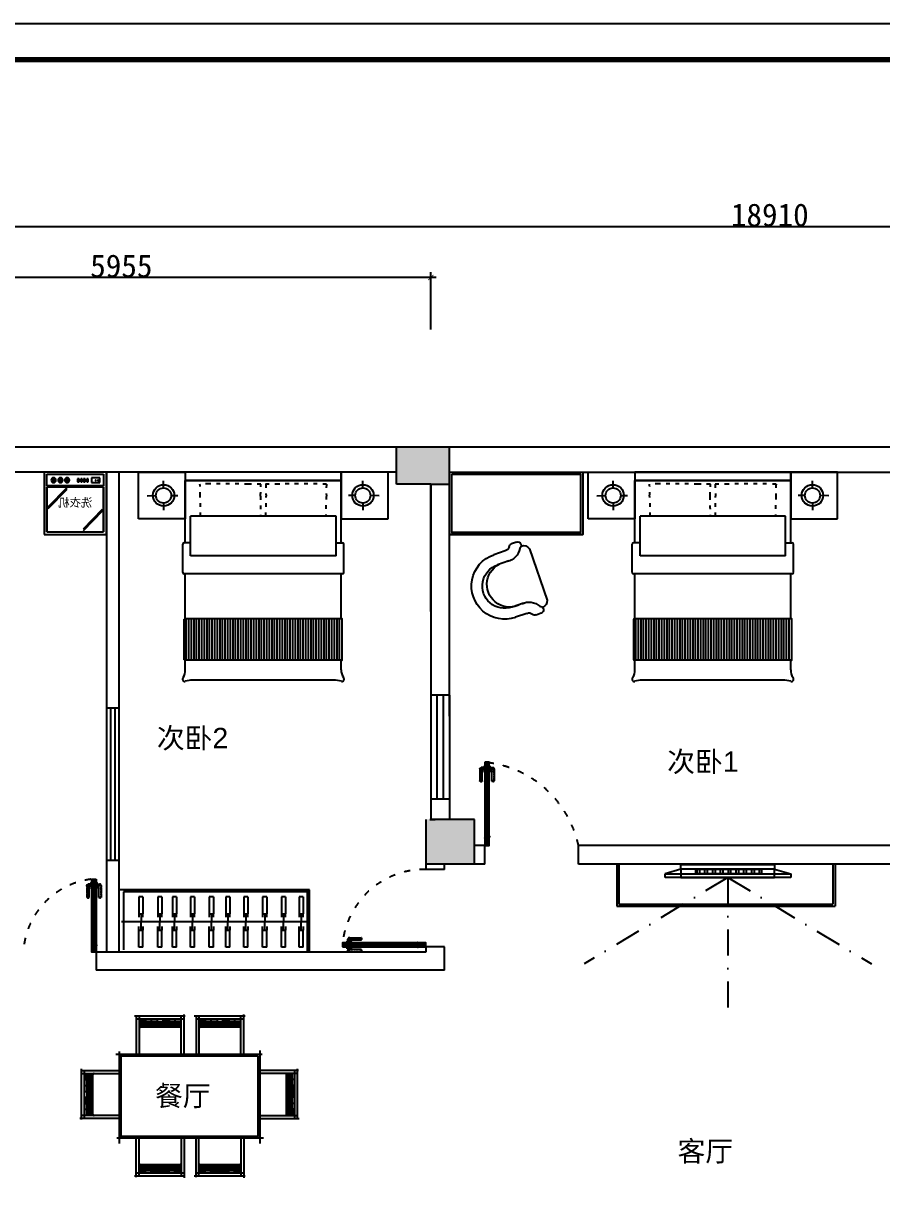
# Model space of a CAD drawing. Header units: millimetres. Extents: x 39175 to 443077, y -41362 to 75939.
# Drawn here: x 314491 to 322747, y -30701 to -19485 of the extents above; entities that cross this region are included whole.
import ezdxf
from ezdxf.enums import TextEntityAlignment as Align

# ---------------------------------------------------------------- set-up
doc = ezdxf.new("R2010")
doc.units = ezdxf.units.MM
for name, pattern in [('ACAD_ISO03W100', [30, 12, -18]), ('DASHDOT', [1, 0.5, -0.25, 0, -0.25]), ('HIDDEN2', [0.1875, 0.125, -0.0625])]:
    doc.linetypes.add(name, pattern=pattern)
for name, color, linetype in [('0-01图框模板说明', 2, 'Continuous'), ('0-02图框细线', 136, 'Continuous'), ('016-P平面家具', 51, 'Continuous'), ('8', 8, 'Continuous'), ('COLUMN', 7, 'Continuous'), ('墙', 7, 'Continuous'), ('墙体', 7, 'Continuous'), ('粗线层', 7, 'Continuous'), ('阿拉1', 8, 'Continuous')]:
    doc.layers.add(name, color=color, linetype=linetype)
doc.styles.add('ar', font='arial.ttf')
doc.styles.get("Standard").update_dxf_attribs({"font": ''})
doc.styles.get('Standard').set_extended_font_data('NSimSun')
doc.dimstyles.new('ISO-25', dxfattribs={"dimtxt": 220, "dimasz": 50, "dimexe": 50, "dimexo": 0.625, "dimtad": 2, "dimdec": 0, "dimtxsty": 'Standard', "dimblk": 'ARCHTICK', "dimcen": 2.5, "dimdle": 50, "dimclrd": 251, "dimclre": 251, "dimclrt": 51, "dimadec": 0, "dimazin": 0, "dimtfac": 1, "dimtdec": 0, "dimtix": 1, "dimtmove": 2, "dimatfit": 3, "dimfxl": 500, "dimfxlon": 1, "dimarcsym": 0})

# ---------------------------------------------------------------- blocks, each defined once
blk = doc.blocks.new('hgggg')
at = {"layer": '0-01图框模板说明', "color": 2, "const_width": 0.724}
blk.add_lwpolyline([(3637.38, 670.41), (3637.38, 383.41), (3227.38, 383.41), (3227.38, 670.41)], close=True, dxfattribs=at)
at = {"layer": '0-02图框细线'}
blk.add_lwpolyline([(3642.38, 675.41), (3642.38, 378.41), (3222.38, 378.41), (3222.38, 675.41)], close=True, dxfattribs=at)
blk = doc.blocks.new('_ArchTick')
at = {"color": 0, "linetype": 'ByBlock', "const_width": 0.15}
blk.add_lwpolyline([(-0.5, -0.5), (0.5, 0.5)], dxfattribs=at)
blk = doc.blocks.new('*D261')
at = {"color": 251, "lineweight": -2, "transparency": 16777216}
for p, q in [((318461, -21929), (312406, -21929)), ((312456, -22429), (312456, -21879)), ((318411, -22429), (318411, -21879))]:
    blk.add_line(p, q, dxfattribs=at)
at = {"layer": 'Defpoints', "color": 0, "transparency": 16777216}
for p in [(312456, -21929), (312456, -23801), (318411, -26146)]:
    blk.add_point(p, dxfattribs=at)
at = {"color": 251, "lineweight": -2, "transparency": 16777216, "xscale": 50, "yscale": 50, "zscale": 50, "rotation": 180}
blk.add_blockref('_ArchTick', (312456, -21929), dxfattribs=at)
at = {"color": 251, "lineweight": -2, "transparency": 16777216, "xscale": 50, "yscale": 50, "zscale": 50}
blk.add_blockref('_ArchTick', (318411, -21929), dxfattribs=at)
at = {"color": 51, "transparency": 16777216, "insert": (315434, -21819), "char_height": 220, "attachment_point": 5}
blk.add_mtext('5955', dxfattribs=at)
blk = doc.blocks.new('*D269')
at = {"color": 251, "lineweight": -2, "transparency": 16777216}
for p, q in [((312528, -28591), (311978, -28591)), ((312028, -31171), (312028, -28541)), ((312528, -31121), (311978, -31121))]:
    blk.add_line(p, q, dxfattribs=at)
at = {"layer": 'Defpoints', "color": 0, "transparency": 16777216}
for p in [(312028, -28591), (315191, -28591), (318261, -31121)]:
    blk.add_point(p, dxfattribs=at)
at = {"color": 251, "lineweight": -2, "transparency": 16777216, "xscale": 50, "yscale": 50, "zscale": 50}
for p, rotation in [((312028, -28591), 90), ((312028, -31121), 270)]:
    blk.add_blockref('_ArchTick', p, dxfattribs=dict(at, rotation=rotation))
at = {"color": 51, "transparency": 16777216, "insert": (311917, -29856), "char_height": 220, "attachment_point": 5, "rotation": 90}
blk.add_mtext('2530', dxfattribs=at)
blk = doc.blocks.new('*D270')
at = {"color": 251, "lineweight": -2, "transparency": 16777216}
for p, q in [((311763, -28416), (311763, -28366)), ((312263, -28416), (311713, -28416)), ((311763, -28416), (311763, -28591)), ((312263, -28591), (311713, -28591)), ((311763, -28591), (311763, -28641))]:
    blk.add_line(p, q, dxfattribs=at)
at = {"layer": 'Defpoints', "color": 0, "transparency": 16777216}
for p in [(315191, -28416), (311763, -28591), (315191, -28591)]:
    blk.add_point(p, dxfattribs=at)
at = {"color": 251, "lineweight": -2, "transparency": 16777216, "xscale": 50, "yscale": 50, "zscale": 50}
for p, rotation in [((311763, -28416), 270), ((311763, -28591), 90)]:
    blk.add_blockref('_ArchTick', p, dxfattribs=dict(at, rotation=rotation))
at = {"color": 51, "transparency": 16777216, "insert": (311652, -28504), "char_height": 220, "attachment_point": 5, "rotation": 90}
blk.add_mtext('175', dxfattribs=at)
blk = doc.blocks.new('*D271')
at = {"color": 251, "lineweight": -2, "transparency": 16777216}
for p, q in [((311413, -25291), (310863, -25291)), ((310913, -28466), (310913, -25241)), ((311413, -28416), (310863, -28416))]:
    blk.add_line(p, q, dxfattribs=at)
at = {"layer": 'Defpoints', "color": 0, "transparency": 16777216}
for p in [(310913, -25291), (311765, -25291), (315191, -28416)]:
    blk.add_point(p, dxfattribs=at)
at = {"color": 251, "lineweight": -2, "transparency": 16777216, "xscale": 50, "yscale": 50, "zscale": 50}
for p, rotation in [((310913, -25291), 90), ((310913, -28416), 270)]:
    blk.add_blockref('_ArchTick', p, dxfattribs=dict(at, rotation=rotation))
at = {"color": 51, "transparency": 16777216, "insert": (310802, -26854), "char_height": 220, "attachment_point": 5, "rotation": 90}
blk.add_mtext('3125', dxfattribs=at)
blk = doc.blocks.new('*D249')
at = {"color": 251, "lineweight": -2, "transparency": 16777216}
for p, q in [((312216, -21940), (312216, -21390)), ((331126, -21940), (331126, -21390)), ((312166, -21440), (331176, -21440))]:
    blk.add_line(p, q, dxfattribs=at)
at = {"layer": 'Defpoints', "color": 0, "transparency": 16777216}
for p in [(331126, -21440), (312216, -23556), (331126, -23556)]:
    blk.add_point(p, dxfattribs=at)
at = {"color": 251, "lineweight": -2, "transparency": 16777216, "xscale": 50, "yscale": 50, "zscale": 50, "rotation": 180}
blk.add_blockref('_ArchTick', (312216, -21440), dxfattribs=at)
at = {"color": 251, "lineweight": -2, "transparency": 16777216, "xscale": 50, "yscale": 50, "zscale": 50}
blk.add_blockref('_ArchTick', (331126, -21440), dxfattribs=at)
at = {"color": 51, "transparency": 16777216, "insert": (321671, -21329), "char_height": 220, "attachment_point": 5}
blk.add_mtext('18910', dxfattribs=at)
blk = doc.blocks.new('A$C65345F46')
at = {"color": 51, "ltscale": 6}
for p, q in [((0, 0), (0, 600)), ((0, 600), (600, 600)), ((600, 600), (600, 0)), ((600, 0), (0, 0))]:
    blk.add_line(p, q, dxfattribs=at)
at = {"color": 250}
for p, q in [((574, 582), (30, 582)), ((30, 582), (30, 470)), ((574, 470), (574, 582)), ((30, 470), (574, 470)), ((30, 26), (30, 460)), ((30, 460), (574, 460)), ((574, 460), (30, 460)), ((30, 460), (30, 26)), ((65, 500), (65, 545)), ((65, 545), (144, 545)), ((144, 500), (65, 500)), ((144, 545), (144, 500)), ((175, 508), (175, 537)), ((175, 537), (189, 537)), ((189, 508), (175, 508)), ((189, 537), (189, 508)), ((206, 508), (206, 537)), ((206, 537), (220, 537)), ((220, 508), (206, 508)), ((220, 537), (220, 508)), ((234, 508), (234, 537)), ((234, 537), (248, 537)), ((248, 508), (234, 508)), ((248, 537), (248, 508)), ((264, 508), (264, 537)), ((264, 537), (279, 537)), ((279, 508), (264, 508)), ((279, 537), (279, 508)), ((375, 545), (384, 545)), ((375, 500), (375, 545)), ((384, 500), (375, 500)), ((381, 449), (563, 263)), ((384, 545), (384, 500)), ((439, 545), (448, 545)), ((439, 500), (439, 545)), ((448, 500), (439, 500)), ((448, 545), (448, 500)), ((505, 545), (514, 545)), ((505, 500), (505, 545)), ((514, 500), (505, 500)), ((514, 545), (514, 500)), ((574, 26), (574, 460)), ((381, 434), (563, 247)), ((41, 240), (223, 53)), ((41, 224), (223, 37)), ((574, 26), (30, 26))]:
    blk.add_line(p, q, dxfattribs=at)
at = {"color": 250, "ltscale": 6}
blk.add_line((574, 460), (574, 26), dxfattribs=at)
at = {"color": 250}
for centre, radius in [((81, 521), 2.88), ((103, 521), 2.88), ((379, 523), 23), ((443, 523), 23), ((509, 523), 23)]:
    blk.add_circle(centre, radius, dxfattribs=at)
at = {"color": 250, "insert": (136, 347), "char_height": 80, "width": 1735.86, "attachment_point": 1}
blk.add_mtext('{\\C8;洗衣机}', dxfattribs=at)
blk = doc.blocks.new('awtysaw4eta')
at = {"layer": '墙', "color": 250, "linetype": 'ACAD_ISO03W100', "ltscale": 3}
for centre, radius, start, end in [((351359, 56396), 5802, 90.4968, 91.3853), ((350670, 62135), 551, 354.5772, 6.3929), ((351440, 53805), 8394, 88.3391, 90.8982), ((351748, 60587), 1610, 88.0298, 92.4617), ((350843, 62170), 961, 354.6984, 1.5682), ((351905, 60587), 1610, 87.5383, 91.9702), ((352811, 62170), 961, 178.4318, 185.3016), ((352213, 53805), 8394, 89.1018, 91.6609), ((352295, 56396), 5802, 88.6147, 89.5032), ((352983, 62135), 551, 173.6071, 185.4228), ((349194, 61944), 2030, 358.3883, 3.928), ((354860, 62026), 3061, 178.9727, 182.6082), ((348793, 62026), 3061, 357.3918, 1.0273), ((354459, 61944), 2030, 176.072, 181.6117)]:
    blk.add_arc(centre, radius, start, end, dxfattribs=at)
at = {"layer": '粗线层', "color": 51}
for p, q in [((350627, 62311), (351077, 62311)), ((350627, 61861), (350627, 62311)), ((351077, 62311), (351077, 61861)), ((353027, 62311), (352577, 62311)), ((352577, 62311), (352577, 61861)), ((353027, 61861), (353027, 62311)), ((351077, 61632), (351077, 62232)), ((352577, 61632), (352577, 62232)), ((351077, 61861), (350627, 61861)), ((352577, 61861), (353027, 61861)), ((351052, 61347), (351052, 61617)), ((352602, 61347), (352602, 61617)), ((351077, 60902), (351077, 61332)), ((352577, 60902), (352577, 61332)), ((351067, 60507), (351067, 60897)), ((352582, 60902), (351072, 60902)), ((352587, 60507), (352587, 60897)), ((352582, 60502), (351072, 60502)), ((351077, 60388), (351077, 60502)), ((352577, 60409), (352577, 60502)), ((352502, 60311), (351127, 60311))]:
    blk.add_line(p, q, dxfattribs=at)
at = {"layer": '粗线层', "color": 250}
for p, q in [((350868, 62159), (350868, 62228)), ((352577, 62232), (351077, 62232)), ((352785, 62159), (352785, 62228)), ((350710, 62084), (350796, 62085)), ((350941, 62087), (351005, 62087)), ((352712, 62087), (352648, 62087)), ((352943, 62084), (352858, 62085)), ((350868, 62014), (350868, 61944)), ((352785, 62014), (352785, 61944)), ((351127, 61507), (351127, 61887)), ((352527, 61887), (351127, 61887)), ((352527, 61507), (352527, 61887)), ((351127, 61632), (351067, 61632)), ((352527, 61632), (352587, 61632)), ((352527, 61507), (351127, 61507)), ((352587, 61332), (351067, 61332)), ((351083, 60902), (351083, 60502)), ((351108, 60902), (351108, 60502)), ((351133, 60902), (351133, 60502)), ((351133, 60902), (351133, 60502)), ((351133, 60902), (351133, 60502)), ((351158, 60902), (351158, 60502)), ((351158, 60902), (351158, 60502)), ((351158, 60902), (351158, 60502)), ((351183, 60902), (351183, 60502)), ((351183, 60902), (351183, 60502)), ((351208, 60902), (351208, 60502)), ((351208, 60902), (351208, 60502)), ((351233, 60902), (351233, 60502)), ((351258, 60902), (351258, 60502)), ((351283, 60902), (351283, 60502)), ((351308, 60902), (351308, 60502)), ((351333, 60902), (351333, 60502)), ((351358, 60902), (351358, 60502)), ((351383, 60902), (351383, 60502)), ((351408, 60902), (351408, 60502)), ((351433, 60902), (351433, 60502)), ((351458, 60902), (351458, 60502)), ((351483, 60902), (351483, 60502)), ((351508, 60902), (351508, 60502)), ((351533, 60902), (351533, 60502)), ((351558, 60902), (351558, 60502)), ((351583, 60902), (351583, 60502)), ((351608, 60902), (351608, 60502)), ((351633, 60902), (351633, 60502)), ((351658, 60902), (351658, 60502)), ((351683, 60902), (351683, 60502)), ((351708, 60902), (351708, 60502)), ((351733, 60902), (351733, 60502)), ((351758, 60902), (351758, 60502)), ((351783, 60902), (351783, 60502)), ((351808, 60902), (351808, 60502)), ((351833, 60902), (351833, 60502)), ((351858, 60902), (351858, 60502)), ((351883, 60902), (351883, 60502)), ((351908, 60902), (351908, 60502)), ((351933, 60902), (351933, 60502)), ((351958, 60902), (351958, 60502)), ((351983, 60902), (351983, 60502)), ((352008, 60902), (352008, 60502)), ((352033, 60902), (352033, 60502)), ((352058, 60902), (352058, 60502)), ((352083, 60902), (352083, 60502)), ((352108, 60902), (352108, 60502)), ((352133, 60902), (352133, 60502)), ((352158, 60902), (352158, 60502)), ((352183, 60902), (352183, 60502)), ((352208, 60902), (352208, 60502)), ((352233, 60902), (352233, 60502)), ((352258, 60902), (352258, 60502)), ((352283, 60902), (352283, 60502)), ((352308, 60902), (352308, 60502)), ((352333, 60902), (352333, 60502)), ((352358, 60902), (352358, 60502)), ((352383, 60902), (352383, 60502)), ((352408, 60902), (352408, 60502)), ((352408, 60902), (352408, 60502)), ((352433, 60902), (352433, 60502)), ((352433, 60902), (352433, 60502)), ((352458, 60902), (352458, 60502)), ((352458, 60902), (352458, 60502)), ((352458, 60902), (352458, 60502)), ((352483, 60902), (352483, 60502)), ((352483, 60902), (352483, 60502)), ((352483, 60902), (352483, 60502)), ((352508, 60902), (352508, 60502)), ((352533, 60902), (352533, 60502)), ((352558, 60902), (352558, 60502))]:
    blk.add_line(p, q, dxfattribs=at)
at = {"layer": '粗线层', "color": 51}
blk.add_lwpolyline([(352577, 62311), (351077, 62311), (351077, 62232), (352577, 62232)], close=True, dxfattribs=at)
for centre in [(350868, 62087), (352785, 62087)]:
    blk.add_circle(centre, 103, dxfattribs=at)
at = {"layer": '粗线层', "color": 250}
for centre in [(350868, 62087), (352785, 62087)]:
    blk.add_circle(centre, 72.9, dxfattribs=at)
at = {"layer": '粗线层', "color": 51}
for centre, radius, start, end in [((351067, 61617), 15, 90, 180), ((352587, 61617), 15, 0, 90), ((351067, 61347), 15, 180, 270), ((352587, 61347), 15, 270, 0), ((351072, 60897), 5, 90, 180), ((352582, 60897), 5, 0, 90), ((351072, 60507), 5, 180, 270), ((352582, 60507), 5, 270, 0), ((350973, 60399), 104, 322.1587, 5.7516), ((352681, 60399), 104, 174.2484, 217.8413), ((351071, 60320), 21.1, 136.5359, 281.9177), ((351153, 60037), 274, 90.3232, 106.5822), ((352500, 60037), 274, 73.4178, 89.6768), ((352583, 60320), 21.1, 258.0823, 43.4641)]:
    blk.add_arc(centre, radius, start, end, dxfattribs=at)
blk = doc.blocks.new('YTYT')
at = {"layer": '016-P平面家具'}
for p, q in [((128945, -21545), (128836, -21507)), ((129081, -21546), (129033, -21529)), ((128911, -21642), (128802, -21604)), ((128968, -22165), (129139, -21673)), ((128770, -22049), (128661, -22011)), ((128736, -22147), (128627, -22109)), ((128844, -22229), (128796, -22213))]:
    blk.add_line(p, q, dxfattribs=at)
for centre, radius, start, end in [((128731, -21808), 319, 70.8731, 250.8731), ((129022, -21562), 34.4, 70.8731, 133.2868), ((128731, -21808), 215, 70.8731, 250.8731), ((125844, -21785), 2991, 3.2816, 3.318), ((128966, -21503), 150, 243.2905, 312.7171), ((128966, -21503), 46.5, 243.2905, 313.2868), ((129070, -21579), 34.4, 266.2069, 70.8731), ((129074, -21665), 65.5, 352.9364, 71.8295), ((125844, -21785), 2819, 355.458, 355.5646), ((128727, -22192), 150, 9.029, 78.4556), ((128727, -22192), 46.5, 8.4594, 78.4556), ((128807, -22180), 34.4, 188.4594, 250.8731), ((128856, -22197), 34.4, 250.8731, 55.5392), ((128912, -22131), 65.5, 249.9167, 328.8097)]:
    blk.add_arc(centre, radius, start, end, dxfattribs=at)
at = {"layer": '016-P平面家具', "color": 250}
blk.add_arc((128778, -21824), 218, 61.1955, 241.8196, dxfattribs=at)
blk = doc.blocks.new('hghghgjhgmhjkh')
at = {"layer": '016-P平面家具', "ltscale": 10}
h = blk.add_hatch(dxfattribs=at)
h.set_pattern_fill('ANSI34', color=250, scale=1.777778, style=0)
h.set_pattern_definition([(225, (42769.0107, 46220.4648), (0.94281, -0.94281), []), (225, (42768.6964, 46220.4648), (0.94281, -0.94281), []), (225, (42768.3821, 46220.4648), (0.94281, -0.94281), []), (225, (42768.0679, 46220.4648), (0.94281, -0.94281), [])])
h.paths.add_polyline_path([(42760, 46204), (42761, 46204), (42761, 46220), (42768, 46220), (42768, 46204), (42769, 46204), (42769, 46220), (42760, 46220)])
h = blk.add_hatch(dxfattribs=at)
h.set_pattern_fill('ANSI34', color=250, scale=1.777778, style=0)
h.set_pattern_definition([(315, (43409.0107, 46220.4648), (-0.94281, -0.94281), []), (315, (43409.325, 46220.4648), (-0.94281, -0.94281), []), (315, (43409.6392, 46220.4648), (-0.94281, -0.94281), []), (315, (43409.9535, 46220.4648), (-0.94281, -0.94281), [])])
h.paths.add_polyline_path([(43418, 46204), (43417, 46204), (43417, 46220), (43410, 46220), (43410, 46204), (43409, 46204), (43409, 46220), (43418, 46220)])
h = blk.add_hatch(dxfattribs=at)
h.set_pattern_fill('DOLMIT', color=250, scale=0.3, style=0)
h.set_pattern_definition([(0, (995366.9358, -407035.1008), (0, 1.905), []), (45, (995366.936, -407035.101), (-3.809997403, 3.809997403), [2.694076836, -5.388153673])])
h.paths.add_polyline_path([(42700, 46203), (42700, 46193), (42959, 46193), (42959, 46203)])
h = blk.add_hatch(dxfattribs=at)
h.set_pattern_fill('ANSI34', color=250, scale=1.777778, style=0)
h.set_pattern_definition([(135, (42777.8996, 46175.1315), (0.94281, 0.94281), []), (135, (42777.5853, 46175.1315), (0.94281, 0.94281), []), (135, (42777.271, 46175.1315), (0.94281, 0.94281), []), (135, (42776.9568, 46175.1315), (0.94281, 0.94281), [])])
h.paths.add_polyline_path([(42769, 46191), (42770, 46191), (42770, 46176), (42777, 46176), (42777, 46191), (42778, 46191), (42778, 46175), (42769, 46175)])
h = blk.add_hatch(dxfattribs=at)
h.set_pattern_fill('DOLMIT', color=250, scale=0.3, style=0)
h.set_pattern_definition([(0, (995885.6025, -407035.1008), (0, 1.905), []), (45, (995885.6025, -407035.101), (-3.809997403, 3.809997403), [2.694076836, -5.388153673])])
h.paths.add_polyline_path([(43219, 46203), (43219, 46193), (43478, 46193), (43478, 46203)])
h = blk.add_hatch(dxfattribs=at)
h.set_pattern_fill('ANSI34', color=250, scale=1.777778, style=0)
h.set_pattern_definition([(45, (43400.1218, 46175.1315), (-0.94281, 0.94281), []), (45, (43400.4361, 46175.1315), (-0.94281, 0.94281), []), (45, (43400.7503, 46175.1315), (-0.94281, 0.94281), []), (45, (43401.0646, 46175.1315), (-0.94281, 0.94281), [])])
h.paths.add_polyline_path([(43409, 46191), (43408, 46191), (43408, 46176), (43401, 46176), (43401, 46191), (43400, 46191), (43400, 46175), (43409, 46175)])
at = {"layer": '016-P平面家具', "color": 250, "linetype": 'ByBlock'}
for p, q in [((42692, 46215), (43486, 46215)), ((42692, 46181), (42692, 46215)), ((42700, 46181), (42700, 46215)), ((43478, 46215), (43478, 46181)), ((43486, 46215), (43486, 46181)), ((43486, 46181), (42692, 46181)), ((42700, 46203), (43478, 46203)), ((42700, 46193), (43478, 46193)), ((42959, 46193), (42959, 46203)), ((43219, 46193), (43219, 46203))]:
    blk.add_line(p, q, dxfattribs=at)
at = {"layer": '016-P平面家具', "color": 51, "linetype": 'ByBlock'}
blk.add_lwpolyline([(42689, 46218), (43489, 46218), (43489, 46178), (42689, 46178)], close=True, dxfattribs=at)
at = {"layer": '016-P平面家具', "color": 8, "ltscale": 10}
for points in [[(42769, 46203), (42769, 46220), (42760, 46220), (42760, 46203)], [(42768, 46203), (42768, 46220), (42761, 46220), (42761, 46203)], [(43409, 46203), (43409, 46220), (43418, 46220), (43418, 46203)], [(43410, 46203), (43410, 46220), (43417, 46220), (43417, 46203)], [(42778, 46193), (42778, 46175), (42769, 46175), (42769, 46193)], [(42777, 46193), (42777, 46176), (42770, 46176), (42770, 46193)], [(43400, 46193), (43400, 46175), (43409, 46175), (43409, 46193)], [(43401, 46193), (43401, 46176), (43408, 46176), (43408, 46193)]]:
    blk.add_lwpolyline(points, dxfattribs=at)
blk = doc.blocks.new('2111')
at = {"color": 8, "linetype": 'HIDDEN2', "ltscale": 25}
blk.add_lwpolyline([(679758, -358585), (679698, -358585), (679698, -358579, -0.414214), (679700, -358577), (679756, -358577, -0.414214), (679758, -358579)], format="xyb", close=True, dxfattribs=at)
blk.add_lwpolyline([(679716, -358577), (679716, -358549, -0.414214), (679728, -358537), (679843, -358537, -0.414214), (679848, -358542), (679848, -358555, -0.414214), (679843, -358560), (679738, -358560, 0.414214), (679736, -358562), (679736, -358577)], format="xyb", dxfattribs=at)
at = {"layer": '8', "color": 250, "linetype": 'HIDDEN2', "ltscale": 1.5}
for p, q in [((679840, -358560), (679840, -358537)), ((679845, -358559), (679845, -358538)), ((679846, -358559), (679846, -358538)), ((679846, -358558), (679846, -358539))]:
    blk.add_line(p, q, dxfattribs=at)
blk.add_lwpolyline([(679756, -358585), (679699, -358585), (679699, -358579, -0.414214), (679700, -358579), (679756, -358579, -0.414214), (679756, -358579)], format="xyb", close=True, dxfattribs=at)
blk.add_lwpolyline([(679718, -358577), (679718, -358549, -0.414214), (679728, -358539), (679846, -358539), (679846, -358558), (679738, -358558, 0.414214), (679734, -358562), (679734, -358577)], format="xyb", dxfattribs=at)
for centre, radius, start, end in [((679734, -358545), 18.8, 194.024, 275.2908), ((679741, -358548), 13.1, 122.6197, 245.8556), ((679813, -358548), 59.5, 169.8168, 191.4777)]:
    blk.add_arc(centre, radius, start, end, dxfattribs=at)
blk = doc.blocks.new('A$C1A974274')
at = {"color": 51}
for p, q in [((1126, 1726), (584, 1726)), ((602, 1737), (602, 1322)), ((1113, 1322), (1113, 1744)), ((1765, 1726), (1222, 1726)), ((1241, 1737), (1241, 1322)), ((1751, 1322), (1751, 1744)), ((384, 1322), (1946, 1322)), ((422, 364), (422, 1349)), ((1921, 1358), (1921, 366)), ((7, 1145), (422, 1145)), ((18, 621), (18, 1163)), ((2337, 1145), (1921, 1145)), ((2326, 621), (2326, 1163)), ((422, 634), (0, 634)), ((1921, 634), (2343, 634)), ((1963, 422), (396, 422)), ((602, 7), (602, 422)), ((1113, 422), (1113, 0)), ((1241, 7), (1241, 422)), ((1751, 422), (1751, 0)), ((1126, 18), (584, 18)), ((1765, 18), (1222, 18))]:
    blk.add_line(p, q, dxfattribs=at)
at = {"color": 250}
for p, q in [((1113, 1696), (603, 1696)), ((633, 1726), (633, 1322)), ((699, 1673), (633, 1673)), ((699, 1654), (633, 1654)), ((699, 1637), (633, 1637)), ((699, 1623), (633, 1623)), ((697, 1673), (697, 1654)), ((762, 1671), (697, 1671)), ((762, 1656), (697, 1656)), ((697, 1637), (697, 1623)), ((762, 1635), (697, 1635)), ((762, 1624), (697, 1624)), ((699, 1696), (699, 1671)), ((699, 1656), (699, 1635)), ((699, 1624), (699, 1612)), ((760, 1696), (760, 1671)), ((760, 1673), (826, 1673)), ((760, 1656), (760, 1635)), ((760, 1654), (826, 1654)), ((760, 1637), (826, 1637)), ((760, 1624), (760, 1612)), ((760, 1623), (826, 1623)), ((762, 1673), (762, 1654)), ((762, 1637), (762, 1623)), ((824, 1673), (824, 1654)), ((824, 1671), (889, 1671)), ((824, 1656), (889, 1656)), ((824, 1637), (824, 1623)), ((824, 1635), (889, 1635)), ((824, 1624), (889, 1624)), ((826, 1696), (826, 1671)), ((826, 1656), (826, 1635)), ((826, 1624), (826, 1612)), ((886, 1696), (886, 1671)), ((953, 1673), (886, 1673)), ((886, 1656), (886, 1635)), ((953, 1654), (886, 1654)), ((953, 1637), (886, 1637)), ((886, 1624), (886, 1612)), ((953, 1623), (886, 1623)), ((889, 1673), (889, 1654)), ((889, 1637), (889, 1623)), ((1016, 1671), (950, 1671)), ((1016, 1656), (950, 1656)), ((1016, 1635), (950, 1635)), ((1016, 1624), (950, 1624)), ((951, 1673), (951, 1654)), ((951, 1637), (951, 1623)), ((953, 1696), (953, 1671)), ((953, 1656), (953, 1635)), ((953, 1624), (953, 1612)), ((1013, 1696), (1013, 1671)), ((1013, 1673), (1083, 1673)), ((1013, 1656), (1013, 1635)), ((1013, 1654), (1083, 1654)), ((1013, 1637), (1083, 1637)), ((1013, 1624), (1013, 1612)), ((1013, 1623), (1083, 1623)), ((1015, 1673), (1015, 1654)), ((1015, 1637), (1015, 1623)), ((1083, 1322), (1083, 1726)), ((1751, 1696), (1241, 1696)), ((1271, 1726), (1271, 1322)), ((1338, 1673), (1271, 1673)), ((1338, 1654), (1271, 1654)), ((1338, 1637), (1271, 1637)), ((1338, 1623), (1271, 1623)), ((1336, 1673), (1336, 1654)), ((1401, 1671), (1336, 1671)), ((1401, 1656), (1336, 1656)), ((1336, 1637), (1336, 1623)), ((1401, 1635), (1336, 1635)), ((1401, 1624), (1336, 1624)), ((1338, 1696), (1338, 1671)), ((1338, 1656), (1338, 1635)), ((1338, 1624), (1338, 1612)), ((1399, 1696), (1399, 1671)), ((1399, 1673), (1465, 1673)), ((1399, 1656), (1399, 1635)), ((1399, 1654), (1465, 1654)), ((1399, 1637), (1465, 1637)), ((1399, 1624), (1399, 1612)), ((1399, 1623), (1465, 1623)), ((1401, 1673), (1401, 1654)), ((1401, 1637), (1401, 1623)), ((1463, 1673), (1463, 1654)), ((1463, 1671), (1528, 1671)), ((1463, 1656), (1528, 1656)), ((1463, 1637), (1463, 1623)), ((1463, 1635), (1528, 1635)), ((1463, 1624), (1528, 1624)), ((1465, 1696), (1465, 1671)), ((1465, 1656), (1465, 1635)), ((1465, 1624), (1465, 1612)), ((1525, 1696), (1525, 1671)), ((1592, 1673), (1525, 1673)), ((1525, 1656), (1525, 1635)), ((1592, 1654), (1525, 1654)), ((1592, 1637), (1525, 1637)), ((1525, 1624), (1525, 1612)), ((1592, 1623), (1525, 1623)), ((1528, 1673), (1528, 1654)), ((1528, 1637), (1528, 1623)), ((1655, 1671), (1589, 1671)), ((1655, 1656), (1589, 1656)), ((1655, 1635), (1589, 1635)), ((1655, 1624), (1589, 1624)), ((1590, 1673), (1590, 1654)), ((1590, 1637), (1590, 1623)), ((1592, 1696), (1592, 1671)), ((1592, 1656), (1592, 1635)), ((1592, 1624), (1592, 1612)), ((1652, 1696), (1652, 1671)), ((1652, 1673), (1721, 1673)), ((1652, 1656), (1652, 1635)), ((1652, 1654), (1721, 1654)), ((1652, 1637), (1721, 1637)), ((1652, 1624), (1652, 1612)), ((1652, 1623), (1721, 1623)), ((1654, 1673), (1654, 1654)), ((1654, 1637), (1654, 1623)), ((1721, 1322), (1721, 1726)), ((699, 1613), (633, 1613)), ((1083, 1607), (633, 1607)), ((697, 1613), (697, 1607)), ((762, 1612), (697, 1612)), ((760, 1613), (826, 1613)), ((762, 1613), (762, 1607)), ((824, 1613), (824, 1607)), ((824, 1612), (889, 1612)), ((953, 1613), (886, 1613)), ((889, 1613), (889, 1607)), ((950, 1613), (950, 1607)), ((1016, 1612), (950, 1612)), ((1013, 1613), (1083, 1613)), ((1016, 1613), (1016, 1607)), ((1338, 1613), (1271, 1613)), ((1721, 1607), (1271, 1607)), ((1336, 1613), (1336, 1607)), ((1401, 1612), (1336, 1612)), ((1399, 1613), (1465, 1613)), ((1401, 1613), (1401, 1607)), ((1463, 1613), (1463, 1607)), ((1463, 1612), (1528, 1612)), ((1592, 1613), (1525, 1613)), ((1528, 1613), (1528, 1607)), ((1589, 1613), (1589, 1607)), ((1655, 1612), (1589, 1612)), ((1652, 1613), (1721, 1613)), ((1655, 1613), (1655, 1607)), ((48, 634), (48, 1144)), ((2296, 634), (2296, 1144)), ((18, 1114), (422, 1114)), ((48, 1048), (73, 1048)), ((71, 1048), (71, 1114)), ((71, 1050), (90, 1050)), ((73, 985), (73, 1050)), ((88, 985), (88, 1050)), ((88, 1048), (109, 1048)), ((90, 1048), (90, 1114)), ((107, 1048), (107, 1114)), ((107, 1050), (121, 1050)), ((109, 985), (109, 1050)), ((119, 985), (119, 1050)), ((119, 1048), (132, 1048)), ((121, 1048), (121, 1114)), ((131, 1048), (131, 1114)), ((131, 1050), (137, 1050)), ((132, 985), (132, 1050)), ((137, 664), (137, 1114)), ((2326, 1114), (1921, 1114)), ((2207, 664), (2207, 1114)), ((2212, 1050), (2207, 1050)), ((2211, 985), (2211, 1050)), ((2224, 1048), (2211, 1048)), ((2212, 1048), (2212, 1114)), ((2222, 1048), (2222, 1114)), ((2236, 1050), (2222, 1050)), ((2224, 985), (2224, 1050)), ((2235, 985), (2235, 1050)), ((2256, 1048), (2235, 1048)), ((2236, 1048), (2236, 1114)), ((2254, 1048), (2254, 1114)), ((2272, 1050), (2254, 1050)), ((2256, 985), (2256, 1050)), ((2271, 985), (2271, 1050)), ((2296, 1048), (2271, 1048)), ((2272, 1048), (2272, 1114)), ((48, 987), (73, 987)), ((48, 921), (73, 921)), ((71, 987), (71, 921)), ((71, 985), (90, 985)), ((71, 923), (90, 923)), ((73, 923), (73, 858)), ((88, 987), (109, 987)), ((88, 923), (88, 858)), ((88, 921), (109, 921)), ((90, 987), (90, 921)), ((107, 987), (107, 921)), ((107, 985), (121, 985)), ((107, 923), (121, 923)), ((109, 923), (109, 858)), ((119, 987), (132, 987)), ((119, 923), (119, 858)), ((119, 921), (132, 921)), ((121, 987), (121, 921)), ((131, 987), (131, 921)), ((131, 985), (137, 985)), ((131, 923), (137, 923)), ((132, 923), (132, 858)), ((2212, 985), (2207, 985)), ((2212, 923), (2207, 923)), ((2224, 987), (2211, 987)), ((2211, 923), (2211, 858)), ((2224, 921), (2211, 921)), ((2212, 987), (2212, 921)), ((2222, 987), (2222, 921)), ((2236, 985), (2222, 985)), ((2236, 923), (2222, 923)), ((2224, 923), (2224, 858)), ((2256, 987), (2235, 987)), ((2235, 923), (2235, 858)), ((2256, 921), (2235, 921)), ((2236, 987), (2236, 921)), ((2254, 987), (2254, 921)), ((2272, 985), (2254, 985)), ((2272, 923), (2254, 923)), ((2256, 923), (2256, 858)), ((2296, 987), (2271, 987)), ((2271, 923), (2271, 858)), ((2296, 921), (2271, 921)), ((2272, 987), (2272, 921)), ((48, 860), (73, 860)), ((48, 794), (73, 794)), ((71, 794), (71, 860)), ((71, 858), (90, 858)), ((71, 796), (90, 796)), ((73, 731), (73, 796)), ((88, 860), (109, 860)), ((88, 731), (88, 796)), ((88, 794), (109, 794)), ((90, 794), (90, 860)), ((107, 794), (107, 860)), ((107, 858), (121, 858)), ((107, 796), (121, 796)), ((109, 731), (109, 796)), ((119, 860), (132, 860)), ((119, 731), (119, 796)), ((119, 794), (132, 794)), ((121, 794), (121, 860)), ((131, 794), (131, 860)), ((131, 858), (137, 858)), ((131, 796), (137, 796)), ((132, 731), (132, 796)), ((2212, 858), (2207, 858)), ((2212, 796), (2207, 796)), ((2224, 860), (2211, 860)), ((2211, 731), (2211, 796)), ((2224, 794), (2211, 794)), ((2212, 794), (2212, 860)), ((2222, 794), (2222, 860)), ((2236, 858), (2222, 858)), ((2236, 796), (2222, 796)), ((2224, 731), (2224, 796)), ((2256, 860), (2235, 860)), ((2235, 731), (2235, 796)), ((2256, 794), (2235, 794)), ((2236, 794), (2236, 860)), ((2254, 794), (2254, 860)), ((2272, 858), (2254, 858)), ((2272, 796), (2254, 796)), ((2256, 731), (2256, 796)), ((2296, 860), (2271, 860)), ((2271, 731), (2271, 796)), ((2296, 794), (2271, 794)), ((2272, 794), (2272, 860)), ((422, 664), (18, 664)), ((48, 734), (73, 734)), ((71, 734), (71, 664)), ((71, 731), (90, 731)), ((88, 734), (109, 734)), ((90, 734), (90, 664)), ((107, 734), (107, 664)), ((107, 731), (121, 731)), ((119, 734), (132, 734)), ((121, 734), (121, 664)), ((131, 734), (131, 664)), ((131, 731), (137, 731)), ((1921, 664), (2326, 664)), ((2212, 731), (2207, 731)), ((2224, 734), (2211, 734)), ((2212, 734), (2212, 664)), ((2222, 734), (2222, 664)), ((2236, 731), (2222, 731)), ((2256, 734), (2235, 734)), ((2236, 734), (2236, 664)), ((2254, 734), (2254, 664)), ((2272, 731), (2254, 731)), ((2296, 734), (2271, 734)), ((2272, 734), (2272, 664)), ((633, 18), (633, 422)), ((1083, 422), (1083, 18)), ((1271, 18), (1271, 422)), ((1721, 422), (1721, 18)), ((1083, 137), (633, 137)), ((699, 131), (633, 131)), ((697, 131), (697, 137)), ((762, 132), (697, 132)), ((699, 119), (699, 132)), ((760, 119), (760, 132)), ((760, 131), (826, 131)), ((762, 131), (762, 137)), ((824, 131), (824, 137)), ((824, 132), (889, 132)), ((826, 119), (826, 132)), ((886, 119), (886, 132)), ((953, 131), (886, 131)), ((889, 131), (889, 137)), ((950, 131), (950, 137)), ((1016, 132), (950, 132)), ((953, 119), (953, 132)), ((1013, 119), (1013, 132)), ((1013, 131), (1083, 131)), ((1016, 131), (1016, 137)), ((1721, 137), (1271, 137)), ((1338, 131), (1271, 131)), ((1336, 131), (1336, 137)), ((1401, 132), (1336, 132)), ((1338, 119), (1338, 132)), ((1399, 119), (1399, 132)), ((1399, 131), (1465, 131)), ((1401, 131), (1401, 137)), ((1463, 131), (1463, 137)), ((1463, 132), (1528, 132)), ((1465, 119), (1465, 132)), ((1525, 119), (1525, 132)), ((1592, 131), (1525, 131)), ((1528, 131), (1528, 137)), ((1589, 131), (1589, 137)), ((1655, 132), (1589, 132)), ((1592, 119), (1592, 132)), ((1652, 119), (1652, 132)), ((1652, 131), (1721, 131)), ((1655, 131), (1655, 137)), ((1113, 48), (603, 48)), ((699, 121), (633, 121)), ((699, 107), (633, 107)), ((699, 90), (633, 90)), ((699, 71), (633, 71)), ((697, 107), (697, 121)), ((762, 119), (697, 119)), ((762, 109), (697, 109)), ((697, 71), (697, 90)), ((762, 88), (697, 88)), ((762, 73), (697, 73)), ((699, 88), (699, 109)), ((699, 48), (699, 73)), ((760, 121), (826, 121)), ((760, 88), (760, 109)), ((760, 107), (826, 107)), ((760, 90), (826, 90)), ((760, 48), (760, 73)), ((760, 71), (826, 71)), ((762, 107), (762, 121)), ((762, 71), (762, 90)), ((824, 107), (824, 121)), ((824, 119), (889, 119)), ((824, 109), (889, 109)), ((824, 71), (824, 90)), ((824, 88), (889, 88)), ((824, 73), (889, 73)), ((826, 88), (826, 109)), ((826, 48), (826, 73)), ((953, 121), (886, 121)), ((886, 88), (886, 109)), ((953, 107), (886, 107)), ((953, 90), (886, 90)), ((886, 48), (886, 73)), ((953, 71), (886, 71)), ((889, 107), (889, 121)), ((889, 71), (889, 90)), ((1016, 119), (950, 119)), ((1016, 109), (950, 109)), ((1016, 88), (950, 88)), ((1016, 73), (950, 73)), ((951, 107), (951, 121)), ((951, 71), (951, 90)), ((953, 88), (953, 109)), ((953, 48), (953, 73)), ((1013, 121), (1083, 121)), ((1013, 88), (1013, 109)), ((1013, 107), (1083, 107)), ((1013, 90), (1083, 90)), ((1013, 48), (1013, 73)), ((1013, 71), (1083, 71)), ((1015, 107), (1015, 121)), ((1015, 71), (1015, 90)), ((1751, 48), (1241, 48)), ((1338, 121), (1271, 121)), ((1338, 107), (1271, 107)), ((1338, 90), (1271, 90)), ((1338, 71), (1271, 71)), ((1336, 107), (1336, 121)), ((1401, 119), (1336, 119)), ((1401, 109), (1336, 109)), ((1336, 71), (1336, 90)), ((1401, 88), (1336, 88)), ((1401, 73), (1336, 73)), ((1338, 88), (1338, 109)), ((1338, 48), (1338, 73)), ((1399, 121), (1465, 121)), ((1399, 88), (1399, 109)), ((1399, 107), (1465, 107)), ((1399, 90), (1465, 90)), ((1399, 48), (1399, 73)), ((1399, 71), (1465, 71)), ((1401, 107), (1401, 121)), ((1401, 71), (1401, 90)), ((1463, 107), (1463, 121)), ((1463, 119), (1528, 119)), ((1463, 109), (1528, 109)), ((1463, 71), (1463, 90)), ((1463, 88), (1528, 88)), ((1463, 73), (1528, 73)), ((1465, 88), (1465, 109)), ((1465, 48), (1465, 73)), ((1592, 121), (1525, 121)), ((1525, 88), (1525, 109)), ((1592, 107), (1525, 107)), ((1592, 90), (1525, 90)), ((1525, 48), (1525, 73)), ((1592, 71), (1525, 71)), ((1528, 107), (1528, 121)), ((1528, 71), (1528, 90)), ((1655, 119), (1589, 119)), ((1655, 109), (1589, 109)), ((1655, 88), (1589, 88)), ((1655, 73), (1589, 73)), ((1590, 107), (1590, 121)), ((1590, 71), (1590, 90)), ((1592, 88), (1592, 109)), ((1592, 48), (1592, 73)), ((1652, 121), (1721, 121)), ((1652, 88), (1652, 109)), ((1652, 107), (1721, 107)), ((1652, 90), (1721, 90)), ((1652, 48), (1652, 73)), ((1652, 71), (1721, 71)), ((1654, 107), (1654, 121)), ((1654, 71), (1654, 90))]:
    blk.add_line(p, q, dxfattribs=at)
blk.add_lwpolyline([(1901, 1302), (1901, 442), (442, 442), (442, 1302)], close=True, dxfattribs=at)
for centre, start, end in [((648, 1592), 89.9997, 180), ((1068, 1592), 0, 90.0003), ((1286, 1592), 89.9997, 180), ((1706, 1592), 0, 90.0003), ((152, 1099), 90, 180.0003), ((2192, 1099), 359.9997, 90), ((152, 679), 179.9997, 270), ((2192, 679), 270, 0.0003), ((648, 152), 180, 270.0003), ((1068, 152), 269.9997, 0), ((1286, 152), 180, 270.0003), ((1706, 152), 269.9997, 0)]:
    blk.add_arc(centre, 15, start, end, dxfattribs=at)
blk = doc.blocks.new('A$C3CBC0539')
at = {"color": 51}
for p, q in [((932, 2185), (780, 2141)), ((780, 2141), (1988, 2141)), ((780, 2105), (780, 2141)), ((932, 2229), (1833, 2229)), ((932, 2185), (932, 2229)), ((1833, 2185), (932, 2185)), ((1832, 2185), (932, 2185)), ((932, 2185), (932, 2105)), ((1832, 2105), (1832, 2185)), ((1832, 2185), (1988, 2141)), ((1833, 2229), (1833, 2185)), ((1988, 2141), (1988, 2105)), ((1988, 2105), (780, 2105)), ((932, 2105), (1832, 2105))]:
    blk.add_line(p, q, dxfattribs=at)
at = {"color": 250, "linetype": 'DASHDOT', "ltscale": 500}
for q in [(0, 1273), (1382, 835), (2765, 1273)]:
    blk.add_line((1382, 2105), q, dxfattribs=at)
at = {"layer": '阿拉1', "color": 8}
for p, q in [((1076, 2185), (1706, 2185)), ((1706, 2141), (1076, 2141))]:
    blk.add_line(p, q, dxfattribs=at)
at = {"layer": '阿拉1', "color": 250}
for p, q in [((1076, 2141), (1076, 2185)), ((1088, 2141), (1088, 2185)), ((1113, 2141), (1113, 2185)), ((1163, 2141), (1163, 2185)), ((1188, 2141), (1188, 2185)), ((1238, 2141), (1238, 2185)), ((1263, 2141), (1263, 2185)), ((1313, 2141), (1313, 2185)), ((1338, 2141), (1338, 2185)), ((1388, 2141), (1388, 2185)), ((1413, 2141), (1413, 2185)), ((1463, 2141), (1463, 2185)), ((1488, 2141), (1488, 2185)), ((1538, 2141), (1538, 2185)), ((1563, 2141), (1563, 2185)), ((1613, 2141), (1613, 2185)), ((1638, 2141), (1638, 2185)), ((1688, 2141), (1688, 2185)), ((1706, 2185), (1706, 2141))]:
    blk.add_line(p, q, dxfattribs=at)
blk = doc.blocks.new('tery')
at = {"color": 250}
for p, q in [((445502, 189114), (445541, 189114)), ((445502, 189114), (445502, 188952)), ((445541, 189114), (445541, 188952)), ((445502, 188631), (445502, 188794)), ((445541, 188631), (445541, 188794)), ((445502, 188631), (445541, 188631))]:
    blk.add_line(p, q, dxfattribs=at)
at = {"color": 51}
for p, q in [((445541, 188952), (445502, 188952)), ((445502, 188918), (445502, 188952)), ((445521, 188952), (445521, 188873)), ((445541, 188952), (445541, 188918)), ((445502, 188827), (445502, 188794)), ((445541, 188794), (445502, 188794)), ((445521, 188794), (445521, 188873)), ((445541, 188794), (445541, 188827))]:
    blk.add_line(p, q, dxfattribs=at)
blk = doc.blocks.new('hgfhjgdjhgjkgk')
at = {"layer": '016-P平面家具', "ltscale": 10}
h = blk.add_hatch(dxfattribs=at)
h.set_pattern_fill('ANSI34', color=250, scale=1.777778, style=0)
h.set_pattern_definition([(225, (42806.6198, 46109.81), (0.94281, -0.94281), []), (225, (42806.3055, 46109.81), (0.94281, -0.94281), []), (225, (42805.9913, 46109.81), (0.94281, -0.94281), []), (225, (42805.677, 46109.81), (0.94281, -0.94281), [])])
h.paths.add_polyline_path([(42798, 46094), (42799, 46094), (42799, 46109), (42806, 46109), (42806, 46094), (42807, 46094), (42807, 46110), (42798, 46110)])
h = blk.add_hatch(dxfattribs=at)
h.set_pattern_fill('ANSI34', color=250, scale=1.777778, style=0)
h.set_pattern_definition([(315, (43367.7149, 46109.81), (-0.94281, -0.94281), []), (315, (43368.0291, 46109.81), (-0.94281, -0.94281), []), (315, (43368.3434, 46109.81), (-0.94281, -0.94281), []), (315, (43368.6577, 46109.81), (-0.94281, -0.94281), [])])
h.paths.add_polyline_path([(43377, 46094), (43376, 46094), (43376, 46109), (43369, 46109), (43369, 46094), (43368, 46094), (43368, 46110), (43377, 46110)])
h = blk.add_hatch(dxfattribs=at)
h.set_pattern_fill('ANSI34', color=250, scale=1.777778, style=0)
h.set_pattern_definition([(135, (42815.5087, 46064.4767), (0.94281, 0.94281), []), (135, (42815.1944, 46064.4767), (0.94281, 0.94281), []), (135, (42814.8802, 46064.4767), (0.94281, 0.94281), []), (135, (42814.5659, 46064.4767), (0.94281, 0.94281), [])])
h.paths.add_polyline_path([(42807, 46080), (42808, 46080), (42808, 46065), (42815, 46065), (42815, 46080), (42816, 46080), (42816, 46064), (42807, 46064)])
h = blk.add_hatch(dxfattribs=at)
h.set_pattern_fill('DOLMIT', color=250, scale=0.3, style=0)
h.set_pattern_definition([(0, (42974.1673, 46082.1434), (0, 1.905), []), (45, (42974.1673, 46082.1434), (-3.81, 3.81), [2.69408, -5.38815])])
h.paths.add_polyline_path([(43200, 46082), (43200, 46092), (42974, 46092), (42974, 46082)])
h = blk.add_hatch(dxfattribs=at)
h.set_pattern_fill('ANSI34', color=250, scale=1.777778, style=0)
h.set_pattern_definition([(45, (43358.826, 46064.4767), (-0.94281, 0.94281), []), (45, (43359.1402, 46064.4767), (-0.94281, 0.94281), []), (45, (43359.4545, 46064.4767), (-0.94281, 0.94281), []), (45, (43359.7688, 46064.4767), (-0.94281, 0.94281), [])])
h.paths.add_polyline_path([(43368, 46080), (43367, 46080), (43367, 46065), (43360, 46065), (43360, 46080), (43359, 46080), (43359, 46064), (43368, 46064)])
at = {"layer": '016-P平面家具', "color": 250, "linetype": 'ByBlock'}
for p, q in [((42740, 46104), (43434, 46104)), ((42740, 46070), (42740, 46104)), ((42748, 46070), (42748, 46104)), ((43426, 46104), (43426, 46070)), ((43434, 46104), (43434, 46070)), ((43434, 46070), (42740, 46070)), ((43426, 46092), (42748, 46092)), ((43426, 46082), (42748, 46082)), ((42974, 46082), (42974, 46092)), ((43200, 46082), (43200, 46092))]:
    blk.add_line(p, q, dxfattribs=at)
at = {"layer": '016-P平面家具', "color": 51, "linetype": 'ByBlock'}
blk.add_lwpolyline([(42737, 46107), (43437, 46107), (43437, 46067), (42737, 46067)], close=True, dxfattribs=at)
at = {"layer": '016-P平面家具', "color": 8, "ltscale": 10}
for points in [[(42807, 46092), (42807, 46110), (42798, 46110), (42798, 46092)], [(42806, 46092), (42806, 46109), (42799, 46109), (42799, 46092)], [(43368, 46092), (43368, 46110), (43377, 46110), (43377, 46092)], [(43369, 46092), (43369, 46109), (43376, 46109), (43376, 46092)], [(42816, 46082), (42816, 46064), (42807, 46064), (42807, 46082)], [(42815, 46082), (42815, 46065), (42808, 46065), (42808, 46082)], [(43359, 46082), (43359, 46064), (43368, 46064), (43368, 46082)], [(43360, 46082), (43360, 46065), (43367, 46065), (43367, 46082)]]:
    blk.add_lwpolyline(points, dxfattribs=at)

msp = doc.modelspace()

# ---------------------------------------------------------------- hatches: boundary and pattern name
h = msp.add_hatch(color=8)
h.dxf.hatch_style = 1
h.paths.add_polyline_path([(318586.2, -23556.3), (318076.2, -23556.3), (318076.2, -23916.3), (318406.2, -23916.3), (318586.2, -23916.3)])
h.paths.add_polyline_path([(323591.2, -23556.3), (323086.2, -23556.3), (323086.2, -23916.3), (323591.2, -23916.3)])
h.paths.add_polyline_path([(318826.2, -27141.3), (318406.2, -27141.3), (318356.2, -27141.3), (318356.2, -27571.3), (318826.2, -27571.3)])
h.paths.add_polyline_path([(323596.3, -27091.3), (323091.2, -27091.3), (323091.2, -27571.3), (323596.3, -27571.3)])
h.paths.add_polyline_path([(329601.2, -27111.3), (329101.2, -27111.3), (329101.2, -27571.3), (329601.2, -27571.3)])
h.paths.add_polyline_path([(329601.2, -23556.3), (329101.2, -23556.3), (329101.2, -23916.3), (329601.2, -23916.3)])
h.paths.add_polyline_path([(314346.3, -23556.3), (313836.3, -23556.3), (313836.3, -23916.3), (314346.3, -23916.3)])
h.paths.add_polyline_path([(314336.2, -28226.3), (313831.2, -28226.3), (313831.2, -28671.3), (314336.2, -28671.3)])

# ---------------------------------------------------------------- linework, layer by layer
for p, q in [((312216.3, -23556.3), (331126.3, -23556.3)), ((318081.3, -23916.3), (318081.3, -23556.3)), ((318591.3, -23916.3), (318591.3, -23556.3)), ((318081.3, -23801.3), (314346.3, -23801.3)), ((315291.3, -23801.3), (315291.3, -26066.3)), ((315411.3, -23801.3), (315411.3, -26066.3)), ((318591.3, -23801.3), (323596.3, -23801.3)), ((318411.3, -23916.3), (318081.3, -23916.3)), ((318411.3, -23916.3), (318411.3, -26146.3)), ((318411.3, -25141.3), (318411.3, -23916.3)), ((318411.3, -23916.3), (318591.3, -23916.3)), ((318591.3, -26146.3), (318591.3, -23916.3)), ((318591.3, -25946.3), (318411.3, -25946.3)), ((315291.3, -26066.3), (315411.3, -26066.3)), ((318411.3, -26941.3), (318591.3, -26941.3)), ((318411.3, -26941.3), (318411.3, -27141.3)), ((318591.3, -26941.3), (318591.3, -27141.3)), ((318361.3, -27141.3), (318361.3, -27571.3)), ((318401.3, -27141.3), (318451.3, -27141.3)), ((318831.3, -27141.3), (318411.3, -27141.3)), ((318831.3, -27571.3), (318831.3, -27141.3)), ((318931.3, -27391.3), (318831.3, -27391.3)), ((318931.3, -27571.3), (318931.3, -27391.3)), ((319831.3, -27571.3), (319831.3, -27391.3)), ((323091.3, -27391.3), (319831.3, -27391.3)), ((315291.3, -27531.3), (315411.3, -27531.3)), ((315291.3, -27531.3), (315291.3, -28416.3)), ((315411.3, -27531.3), (315411.3, -28416.3)), ((318931.3, -27571.3), (318361.3, -27571.3)), ((318361.3, -27571.3), (318361.3, -27621.3)), ((318541.3, -27621.3), (318541.3, -27571.3)), ((323586.3, -27571.3), (319831.3, -27571.3)), ((318541.3, -27621.3), (318361.3, -27621.3)), ((318541.3, -28366.3), (318361.3, -28366.3)), ((318361.3, -28366.3), (318361.3, -28416.3)), ((318541.3, -28416.3), (318541.3, -28366.3)), ((318361.3, -28416.3), (315191.3, -28416.3)), ((315191.3, -28416.3), (315191.3, -28591.3)), ((318541.3, -28591.3), (318541.3, -28416.3)), ((318541.3, -28591.3), (315191.3, -28591.3))]:
    msp.add_line(p, q)
at = {"color": 51}
for p, q in [((318591.3, -24401.3), (319871.3, -24401.3)), ((318471.3, -26941.3), (318471.3, -25946.3)), ((318531.3, -26941.3), (318531.3, -25946.3)), ((315331.3, -26066.3), (315331.3, -27531.3)), ((315371.3, -26066.3), (315371.3, -27531.3))]:
    msp.add_line(p, q, dxfattribs=at)
at = {"color": 251}
for p, q in [((318411.3, -25946.3), (318411.3, -26941.3)), ((318591.3, -25946.3), (318591.3, -26941.3)), ((315291.3, -26066.3), (315291.3, -27531.3)), ((315411.3, -26066.3), (315411.3, -27531.3))]:
    msp.add_line(p, q, dxfattribs=at)
at = {"color": 2}
msp.add_lwpolyline([(318591.3, -23801.3), (319871.3, -23801.3), (319871.3, -24401.3), (318591.3, -24401.3)], close=True, dxfattribs=at)
at = {"layer": '016-P平面家具'}
for p, q in [((320198.3, -27575.2), (320198.3, -27975.2)), ((322298.3, -27575.2), (322298.3, -27975.2)), ((320198.3, -27975.2), (322298.3, -27975.2))]:
    msp.add_line(p, q, dxfattribs=at)
at = {"layer": '016-P平面家具', "color": 250}
for p, q in [((320218.3, -27575.2), (320218.3, -27955.2)), ((322278.3, -27575.2), (322278.3, -27955.2)), ((317224.9, -27816.3), (317224.9, -28396.3)), ((315454.9, -27836.3), (315454.9, -28396.3)), ((317224.9, -27836.3), (315454.9, -27836.3)), ((317224.9, -28416.3), (317224.9, -27836.3)), ((320218.3, -27955.2), (322278.3, -27955.2)), ((317224.9, -28126.3), (315434.9, -28126.3))]:
    msp.add_line(p, q, dxfattribs=at)
at = {"layer": '016-P平面家具', "color": 51}
for p, q in [((317244.9, -27816.3), (315411.3, -27816.3)), ((317244.9, -28416.3), (317244.9, -27816.3))]:
    msp.add_line(p, q, dxfattribs=at)
at = {"layer": '016-P平面家具', "color": 250, "linetype": 'ACAD_ISO03W100', "ltscale": 5}
for centre, radius, start, end in [((318832.7, -27608.5), 1022, 12.27092, 84.462), ((318352.7, -28417.8), 796.6, 89.37628, 173.39995), ((315233.6, -28453.8), 743.3, 97.13421, 177.10798)]:
    msp.add_arc(centre, radius, start, end, dxfattribs=at)
at = {"layer": 'COLUMN', "color": 250}
msp.add_lwpolyline([(318611.3, -23821.3), (319851.3, -23821.3), (319851.3, -24381.3), (318611.3, -24381.3)], close=True, dxfattribs=at)

# ---------------------------------------------------------------- block references
at = {"color": 2}
for p in [(-35027.7, -86112.1), (-30703.9, -86112.1)]:
    msp.add_blockref('awtysaw4eta', p, dxfattribs=at)
at = {"layer": '0-02图框细线', "xscale": 70, "yscale": 70, "zscale": 70}
msp.add_blockref('hgggg', (80879, -66763.6), dxfattribs=at)
at = {"layer": '016-P平面家具', "xscale": -1}
msp.add_blockref('A$C65345F46', (315291.3, -24401.3), dxfattribs=at)
for p, rotation in [((-39654.1, 653073.1), 90), ((-43434.1, 651953), 90), ((-362103, -386951.7), 180)]:
    msp.add_blockref('2111', p, dxfattribs=dict(at, rotation=rotation))
at = {"layer": '016-P平面家具', "color": 0, "linetype": 'ByBlock', "xscale": -1}
for p, rotation in [((365149.1, 16097.7), 90), ((274872.3, 17851.5), 180)]:
    msp.add_blockref('hghghgjhgmhjkh', p, dxfattribs=dict(at, rotation=rotation))
at = {"layer": '016-P平面家具', "rotation": 270}
for p in [(677556.8, 653073.1), (673776.8, 651953)]:
    msp.add_blockref('2111', p, dxfattribs=at)
at = {"layer": '016-P平面家具'}
for name, p in [('A$C3CBC0539', (319884.6, -29804)), ('2111', (-362103, 330259.2))]:
    msp.add_blockref(name, p, dxfattribs=at)
at = {"layer": '016-P平面家具', "color": 0, "linetype": 'ByBlock', "rotation": 270}
msp.add_blockref('hgfhjgdjhgjkgk', (269084.2, 15020.9), dxfattribs=at)
at = {"layer": '016-P平面家具', "color": 250, "extrusion": (0, 0, -1), "zscale": -1}
for p in [(-761144.2, -216999), (-761638.7, -216999), (-762152, -216999), (-762686.1, -216999)]:
    msp.add_blockref('tery', p, dxfattribs=at)
at = {"layer": '016-P平面家具', "extrusion": (0, 0, -1), "zscale": -1}
for p in [(-761326.6, -216999), (-761467.5, -216999), (-761821.1, -216999), (-761980.7, -216999), (-762334.3, -216999), (-762514.8, -216999)]:
    msp.add_blockref('tery', p, dxfattribs=at)
at = {"layer": '016-P平面家具', "xscale": 0.9, "yscale": 0.9, "zscale": 0.9}
msp.add_blockref('A$C1A974274', (315035.8, -30586.4), dxfattribs=at)
at = {"layer": '墙体', "xscale": -1, "rotation": 180}
msp.add_blockref('YTYT', (190390.2, -46704), dxfattribs=at)

# ---------------------------------------------------------------- texts
at = {"color": 2, "style": 'ar', "flags": 8}
for tag, p in [('次卧2', (316119, -26354.9)), ('次卧1', (321027.4, -26581.9)), ('餐厅', (316024.9, -29795.1)), ('客厅', (321051, -30326.3))]:
    msp.add_attdef(tag, text='原始结构图', height=196, dxfattribs=at).set_placement(p, align=Align.MIDDLE)

# ---------------------------------------------------------------- dimensions: what is measured, and where the dimension line sits
for base, p1, p2, picture, middle in [((331126.3, -21439.6), (312216.3, -23556.3), (331126.3, -23556.3), '*D249', (321671.3, -21329)), ((312456.3, -21929.5), (318411.3, -26146.3), (312456.3, -23801.3), '*D261', (315433.8, -21818.8))]:
    dim = msp.add_linear_dim(base=base, p1=p1, p2=p2, dimstyle='ISO-25')
    dim.commit()
    dim.dimension.update_dxf_attribs({"geometry": picture, "text_midpoint": middle})
for base, p1, p2, picture, middle in [((310912.9, -25291.3), (315191.3, -28416.3), (311765.2, -25291.3), '*D271', (310802.3, -26853.8)), ((311762.9, -28591.3), (315191.3, -28416.3), (315191.3, -28591.3), '*D270', (311652.3, -28503.8)), ((312027.9, -28591.3), (318261.3, -31121.3), (315191.3, -28591.3), '*D269', (311917.3, -29856.3))]:
    dim = msp.add_linear_dim(base=base, p1=p1, p2=p2, angle=270, dimstyle='ISO-25')
    dim.commit()
    dim.dimension.update_dxf_attribs({"geometry": picture, "text_midpoint": middle})

doc.saveas('drawing.dxf')
